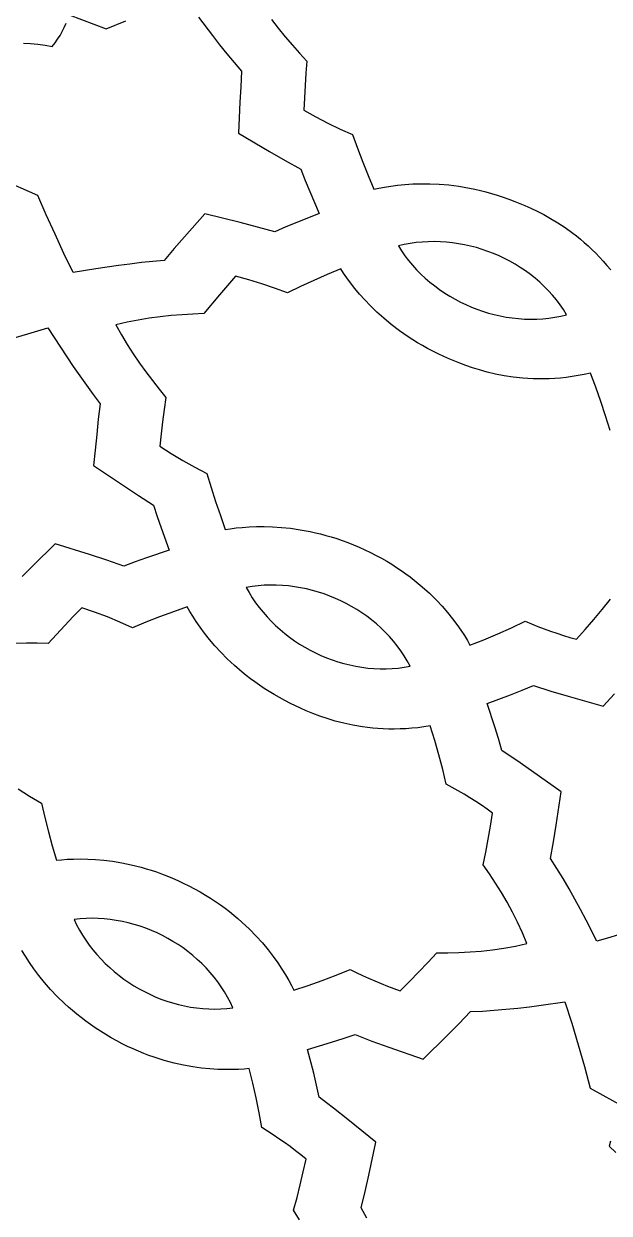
# Model space of a CAD drawing. Extents: x -550 to 550, y -550 to 550.
# Drawn here: x 358.2 to 397, y -221.1 to -142.3 of the extents above; entities that cross this region are included whole.
import ezdxf

# ---------------------------------------------------------------- set-up
doc = ezdxf.new("R2010")
doc.units = 0
doc.layers.add('LAYER_1', color=18, linetype='CONTINUOUS')
doc.layers.add('LAYER_10', color=4, linetype='CONTINUOUS')

msp = doc.modelspace()

# ---------------------------------------------------------------- linework, layer by layer
at = {"layer": 'LAYER_1'}
msp.add_lwpolyline([(0, 549.9999999999998, 0.4142135623730951), (-550, -4.34e-14, 0.4142135623730951), (0, -549.9999999999998, 0.4142135623730951), (550, -4.34e-14, 0.4142135623730951)], format="xyb", close=True, dxfattribs=at)
for points in [[(361.2192687988281, -141.6626434326172), (363.6829833984375, -142.6013031005859), (364.9732109246829, -142.0713296382772)], [(369.7963710172018, -141.8304017487907), (370.7161889548261, -143.0481374172347), (371.1849864725066, -143.6499668787671), (371.6614954838851, -144.2454703011335), (372.147055334801, -144.8334223413044), (372.6430053710938, -145.41259765625), (372.5805227146114, -146.4367024800378), (372.5303575132825, -147.4615620264895), (372.482271245742, -148.4865594439738), (372.426025390625, -149.5110778808594), (374.481910193853, -150.7295982064515), (375.5161454216379, -151.3278210252025), (376.5612182617188, -151.9065856933594), (376.8449369191396, -152.6433549318625), (377.1461911012136, -153.3733652436095), (377.7690124511719, -154.825569152832), (376.2985878359572, -155.4198591787792), (375.5678204693015, -155.7269012550732), (374.8447265625, -156.0510711669922), (373.6929547816238, -155.7295041985882), (372.5352479963468, -155.4293949567142), (370.2133178710938, -154.8536834716797), (368.8534170928569, -156.3841741396211), (368.1803222156841, -157.155281825008), (367.5221862792969, -157.9390106201172), (366.7635547939738, -158.0068103462588), (366.0061175890056, -158.0870768791279), (365.2497721771475, -158.1781205059553), (364.4944160711547, -158.2782515139715), (362.9862618277849, -158.4990168224933), (361.4808349609375, -158.7358551025391), (360.8758976622952, -157.4743507726508), (360.286626476271, -156.2053422363267), (359.7122604359002, -154.9294954065463), (359.1520385742188, -153.6474761962891), (356.7376708984375, -152.5868988037109)], [(358.1913030493068, -143.5422424851633), (358.6752281356415, -143.5761406116358), (359.1560484775284, -143.6254788381738), (359.6327476134856, -143.6898875650115), (360.1043090820312, -143.7689971923828), (360.2884006968665, -143.5339199738019), (360.4609074340405, -143.2887785486403), (360.6212329252073, -143.0345740199897), (360.7687808020212, -142.7723074909421), (360.902954696136, -142.5029800645893), (361.0231582392061, -142.2275928440229)], [(374.6224189591085, -141.9842128189011), (375.0689714770463, -142.5628157606166), (375.5276192275287, -143.1250365923319), (375.9972179393421, -143.6730683016705), (376.4766233412735, -144.2091038762557), (376.9646911621094, -144.7353363037109), (376.8958543850358, -145.5471684608954), (376.8384164991411, -146.3599662034313), (376.7922894676798, -147.1734868684214), (376.7573852539062, -147.9874877929688), (377.5451783650122, -148.4290285764129), (378.3469154911302, -148.8456913749689), (379.1613902452182, -149.2368702414114), (379.9873962402344, -149.6019592285156), (380.3173129561244, -150.5139977186283), (380.6587918754736, -151.4218861476422), (381.0143196813048, -152.3242796534697), (381.3863830566406, -153.2198333740234), (381.7215083236144, -153.1495710536519), (382.0965983625809, -153.080001958253), (382.5101934777888, -153.0144281617093), (382.9608339734871, -152.9561517379037), (383.4470601539246, -152.908474760719), (383.9674123233499, -152.8746993040379), (384.520430786012, -152.8581274417433), (385.1046558461596, -152.8620612477179), (385.7186278080416, -152.8898027958445), (386.3608869759069, -152.9446541600059), (387.0299736540042, -153.0299174140848), (387.3741211544676, -153.0849853979317), (387.7244281465823, -153.1488946319641), (388.0807121683794, -153.2220578754173), (388.4427907578901, -153.3048878875266), (388.8104814531454, -153.3977974275274), (389.1836017921764, -153.501199254655), (389.5619693130142, -153.6155061281448), (389.94540155369, -153.7411308072321), (390.3337160522348, -153.8784860511522), (390.7267303466797, -154.0279846191406), (391.3991204616455, -154.3042823756648), (391.7850130686952, -154.4760625675939), (392.1990813373399, -154.6734221818389), (392.6376082389925, -154.8987301283031), (393.0968767450659, -155.1543553168899), (393.5731698269727, -155.4426666575027), (394.0627704561261, -155.7660330600448), (394.5619616039387, -156.1268234344196), (394.8139920509087, -156.321992895389), (395.0670262418234, -156.5274066905304), (395.3205995481093, -156.7433609335817), (395.5742473411931, -156.9701517382808), (395.8275049925013, -157.2080752183655), (396.0799078734606, -157.4574274875739), (396.3309913554975, -157.7185046596438), (396.5802908100387, -157.9916028483132), (396.8273416085108, -158.2770181673201), (397.0716791223404, -158.5750467304022)], [(397.0304565429688, -169.2015075683594), (396.7373063484256, -168.2430126326067), (396.4226676141288, -167.2910913491809), (396.0868806196427, -166.3464182754419), (395.7302856445312, -165.40966796875), (395.3203959475542, -165.4984767694812), (394.9169607120251, -165.5743701810611), (394.520101747391, -165.6378791838949), (394.1299408630988, -165.6895347583875), (393.7465998685954, -165.7298678849441), (393.3702005733276, -165.7594095439698), (393.0008647867423, -165.7786907158695), (392.6387143182867, -165.7882423810485), (392.2838709774074, -165.7885955199118), (391.9364565735515, -165.7802811128644), (391.5965929161659, -165.7638301403115), (391.2644018146973, -165.7397735826582), (390.6235245172993, -165.6709676336706), (390.0147991569329, -165.5781111091421), (389.4392002091733, -165.4654518523135), (388.8977021495958, -165.3372377064253), (388.3912794537757, -165.1977165147184), (387.9209065972884, -165.0511361204332), (387.4875580557091, -164.9017443668106), (387.092208304613, -164.7537890970911), (386.4194030761719, -164.4791793823242), (386.0345384628376, -164.3098952012105), (385.6615268578813, -164.1352676855185), (385.3002103248684, -163.9557178665337), (384.9504309273649, -163.7716667755416), (384.6120307289361, -163.5835354438274), (384.284851793148, -163.3917449026767), (383.968736183566, -163.1967161833748), (383.663525963756, -162.9988703172071), (383.3690631972835, -162.7986283354591), (383.0851899477143, -162.5964112694162), (382.5485802535482, -162.1877360095872), (382.052433389783, -161.7762127880034), (381.5954858649442, -161.365209854948), (381.1764741875571, -160.9580954607043), (380.794134866147, -160.5582378555557), (380.4472044092394, -160.1690052897854), (380.1344193253595, -159.7937660136767), (379.8545161230328, -159.4358882775129), (379.6062313107846, -159.0987403315772), (379.3883013971401, -158.785690426153), (379.199462890625, -158.5001068115234), (378.3047991383112, -158.8730443858098), (377.417434081165, -159.2635038184292), (376.5380420469128, -159.6715719985722), (375.6672973632812, -160.0973358154297), (374.8244644814948, -159.7784251029711), (373.9715345175532, -159.4861948337511), (373.1097812645615, -159.2211231901361), (372.240478515625, -158.9836883544922), (371.1818571211924, -160.2148901410557), (370.1400451660156, -161.46044921875), (369.4206677347821, -161.4918270870162), (368.700547876461, -161.5362209447874), (367.9789420832071, -161.5959908676962), (367.2551068471751, -161.6734969313752), (366.5282986605196, -161.7710992114571), (365.7977740153954, -161.8911577835743), (365.062789403957, -162.0360327233595), (364.3226013183594, -162.2080841064453), (364.6857221468901, -162.8714592321959), (365.0657945495101, -163.5128559357389), (365.4615329277328, -164.1343946336198), (365.8716516830717, -164.7381957423843), (366.2948652170404, -165.3263796785778), (366.7298879311522, -165.9010668587458), (367.1754342269207, -166.4643776994339), (367.6302185058594, -167.0184326171875), (367.5108127377506, -167.8236855873946), (367.402726298492, -168.6306161287826), (367.3058926767843, -169.4389767344414), (367.2202453613281, -170.2485198974609), (367.9799611246364, -170.7362930723081), (368.7551012600594, -171.2000428248761), (369.5444906922106, -171.6390999919104), (370.3469543457031, -172.0527954101562), (370.6257037492192, -172.9869606463599), (370.9214624017452, -173.9160244613082), (371.2317553563283, -174.8404108539519), (371.5541076660156, -175.7605438232422), (371.8918233139718, -175.7107792128293), (372.2692806221253, -175.6638363253457), (372.6848275361963, -175.622947014387), (373.1368120019052, -175.5913431335492), (373.6235819649723, -175.5722565364279), (374.1434853711179, -175.5689190766189), (374.6948701660622, -175.5845626077181), (375.2760842955255, -175.6224189833211), (375.8854757052281, -175.6857200570237), (376.5213923408904, -175.7776976824218), (377.1821821482325, -175.9015837131111), (377.5213882243212, -175.9765023346886), (377.8661930729749, -176.0606100026873), (378.2163901874086, -176.1543106988067), (378.5717730608376, -176.2580084047463), (378.9321351864767, -176.3721071022055), (379.2972700575411, -176.4970107728838), (379.6669711672457, -176.6331233984806), (380.0410320088057, -176.7808489606955), (380.4192460754359, -176.940591441228), (380.8014068603516, -177.1127548217773), (381.1809446291122, -177.2950330069178), (381.5483100700458, -177.4825780796517), (381.9036730434527, -177.674959501401), (382.2472034096335, -177.8717467335877), (382.5790710288888, -178.0725092376337), (382.8994457615192, -178.2768164749609), (383.2084974678253, -178.4842379069913), (383.5063960081076, -178.6943429951469), (383.7933112426666, -178.9067012008496), (384.0694130318029, -179.1208819855214), (384.58985571501, -179.55298913746), (385.0690829401332, -179.9872201423382), (385.5084535895771, -180.4201306915319), (385.9093265457462, -180.8482764764165), (386.2730606910452, -181.2682131883676), (386.6010149078785, -181.676496518761), (386.8945480786506, -182.0696821589722), (387.1550190857662, -182.4443258003768), (387.3837868116297, -182.7969831343506), (387.5822101386457, -183.124209852269), (387.7516479492188, -183.4225616455078), (388.6813803235779, -183.0640908652011), (389.600713295848, -182.6787496430842), (390.5094921714636, -182.2688872676381), (391.4075622558594, -181.8368530273438), (391.8228109111213, -182.0121984020388), (392.2411730560249, -182.1805222338386), (392.662469627217, -182.3417319104978), (393.086521561345, -182.4957348197706), (393.5131497950558, -182.6424383494115), (393.9421752649965, -182.7817498871747), (394.3734189078143, -182.9135768208147), (394.8067016601562, -183.0378265380859), (395.381850360672, -182.3863594777588), (395.9480661326137, -181.7270059702734), (396.5051917703775, -181.0599539210107), (397.0530700683594, -180.3853912353516)], [(357.1439768246009, -163.2098989676845), (358.4796936804796, -162.8003496716792), (359.8212585449219, -162.4109649658203), (360.6489742798627, -163.6902580997397), (361.4921133700207, -164.9598467316124), (361.9229959553212, -165.5881443484507), (362.3619695178442, -166.2105868267805), (362.8104457703955, -166.8260311622697), (363.2698364257812, -167.4333343505859), (363.1486194099467, -168.4542260265691), (363.046304261503, -169.4773839717439), (362.9461818309405, -170.5008254559492), (362.83154296875, -171.5225677490234), (364.8100323138646, -172.8614393211715), (365.8062176156579, -173.5202361357201), (366.8143920898438, -174.1602478027344), (367.0519973888627, -174.9119173755446), (367.3075582187807, -175.6579043500937), (367.8394622802734, -177.143310546875), (366.3331310036103, -177.6471563378865), (365.5837870123924, -177.9092079060451), (364.8410339355469, -178.1887817382812), (363.7101093549164, -177.7986780680149), (362.5719723156183, -177.4296486434415), (360.2877197265625, -176.7156829833984), (358.8335143093562, -178.1594799665328), (358.1128990000742, -178.8876686408443)], [(357.8471927047848, -192.9416111824115), (358.6086802672444, -193.4269732147731), (359.3847351074219, -193.8878021240234), (359.606354217945, -194.8403304253966), (359.846962111698, -195.7884361835386), (360.1060826629808, -196.7316632969328), (360.3832397460938, -197.6695556640625), (360.7224442775815, -197.6375247120889), (361.1011645198257, -197.6112288380416), (361.5175517908251, -197.593736309183), (361.9697574085788, -197.5881153927758), (362.455932691086, -197.5974343560826), (362.9742289563455, -197.624761466366), (363.5227975223566, -197.6731649908886), (364.0997897071182, -197.7457131969129), (364.7033568286295, -197.8454743517017), (365.3316502048894, -197.9755167225174), (365.982821153897, -198.1389085766227), (366.3164080050558, -198.2340693934285), (366.6550209936513, -198.3387181812801), (366.9984290344332, -198.4532384735855), (367.3464010421515, -198.5780138037524), (367.6987059315559, -198.7134277051885), (368.0551126173965, -198.8598637113019), (368.415390014423, -199.0177053555003), (368.7793070373854, -199.1873361711915), (369.1466326010335, -199.3691396917833), (369.5171356201172, -199.5634994506836), (369.8857502798976, -199.7685631869668), (370.2418185547035, -199.97818063482), (370.5855428665608, -200.1919289146942), (370.9171256374955, -200.4093851470406), (371.236769289534, -200.6301264523101), (371.5446762447021, -200.8537299509538), (371.8410489250263, -201.0797727634228), (372.1260897525323, -201.3078320101681), (372.4000011492465, -201.5374848116408), (372.6629855371948, -201.7683082882919), (373.1569829748986, -202.2317757489337), (373.6097014418525, -202.6948513557018), (374.0227603142653, -203.1541520722048), (374.397778968346, -203.606294862051), (374.7363767803035, -204.047896688849), (375.0401731263465, -204.4755745162071), (375.310787382684, -204.8859453077338), (375.5498389255249, -205.2756260270376), (375.7589471310779, -205.6412336377268), (375.9397313755521, -205.9793851034099), (376.0938110351562, -206.2866973876953), (377.0371629530434, -205.9752303577914), (377.9734753345805, -205.6424372636775), (378.9019929199212, -205.2884896246389), (379.8219604492188, -204.9135589599609), (380.2260885754272, -205.1134698571141), (380.6337443220739, -205.3065573475042), (381.0447541916159, -205.4927195573387), (381.4589446865102, -205.6718546128248), (381.8761423092137, -205.8438606401697), (382.2961735621835, -206.0086357655807), (382.7188649478767, -206.1660781152649), (383.14404296875, -206.3160858154297), (383.7592859972322, -205.7013684665667), (384.366118209699, -205.0782330498252), (384.9643679408515, -204.4468534531418), (385.5538635253906, -203.8074035644531), (386.2891769227166, -203.8038775073562), (387.0259768520152, -203.7845308225491), (387.7651551926353, -203.7468893104198), (388.5076038239259, -203.6884787713561), (389.254214625236, -203.606825005746), (390.0058794759147, -203.4994538139773), (390.7634902553108, -203.3638909964379), (391.5279388427734, -203.1976623535156), (391.2309931798004, -202.4802907120896), (390.9125107079873, -201.7859760034923), (390.5740250076416, -201.11260943227), (390.2170696590703, -200.4580822029689), (389.8431782425804, -199.820285520135), (389.4538843384794, -199.1971105883145), (389.0507215270741, -198.5864486120536), (388.6352233886719, -197.9861907958984), (388.8075436106068, -197.130213367663), (388.9682413977127, -196.2718961922046), (389.1172763717045, -195.4114772036029), (389.2546081542969, -194.5491943359375), (388.8865971558594, -194.2876249009022), (388.5139548407627, -194.0323490899927), (388.1368611137998, -193.7834537871179), (387.7554958797638, -193.5410258761868), (387.3700390434478, -193.3051522411083), (386.9806705096448, -193.0759197657914), (386.5875701831479, -192.853415334145), (386.19091796875, -192.6377258300781), (385.9576876026763, -191.664446524381), (385.7025788521146, -190.6964114052321), (385.4258849601636, -189.7343194482133), (385.1278991699219, -188.7788696289062), (384.713018407507, -188.8426387441219), (384.3053699940308, -188.8939307239053), (383.9050432528677, -188.9332816222528), (383.5121275073924, -188.9612274931607), (383.1267120809796, -188.9783043906254), (382.7488862970037, -188.9850483686433), (382.3787394788393, -188.9819954812108), (382.0163609498612, -188.9696817823241), (381.6618400334438, -188.9486433259798), (381.3152660529618, -188.9194161661741), (380.9767283317897, -188.8825363569035), (380.6463161933022, -188.8385399521642), (380.0102259578791, -188.7313415722654), (379.4077099336894, -188.6021094584485), (378.8394827077296, -188.4551320426846), (378.3062588669967, -188.2946977569446), (377.8087529984873, -188.1250950331994), (377.3476796891982, -187.9506123034199), (376.9237535261262, -187.7755379995772), (376.5376890962679, -187.6041605536422), (375.8820037841797, -187.2896499633789), (375.5082708201732, -187.0977995896792), (375.1466798540923, -186.9013241374273), (374.7970484197282, -186.7006342311961), (374.4591940508715, -186.4961404955581), (374.1329342813131, -186.2882535550862), (373.8180866448438, -186.0773840343531), (373.5144686752546, -185.8639425579314), (373.2218979063363, -185.6483397503939), (372.9401918718796, -185.4309862363133), (372.6691681056756, -185.2122926402624), (372.1584375131885, -184.7725277005403), (371.6882463992019, -184.3323299278094), (371.2571350340426, -183.8949843186516), (370.8636436880373, -183.4637758696484), (370.5063126315129, -183.0419895773818), (370.1836821347961, -182.6329104384335), (369.8942924682138, -182.2398234493852), (369.6366839020928, -181.8660136068188), (369.4093967067599, -181.5147659073159), (369.210971152542, -181.1893653474585), (369.0399475097656, -180.8930969238281), (368.1227363062649, -181.2109448094892), (367.2117329504132, -181.5467204631734), (366.3075950529486, -181.9005329799975), (365.4109802246094, -182.2724914550781), (364.58852297204, -181.903666786498), (363.7543931530043, -181.5608675624715), (362.9098346407673, -181.2446413931469), (362.0560913085938, -180.9555358886719), (361.4887498270831, -181.5336062229646), (360.9294869850509, -182.1196064644112), (360.3785336290088, -182.7134227973826), (359.8361206054688, -183.31494140625), (359.115325225115, -183.303099640126), (358.3930033264468, -183.3040658647113), (357.6682626903822, -183.3201725577013)], [(397.581324199364, -202.6093343145484), (396.8716315165865, -202.8295640310633), (396.1590881347656, -203.0399475097656), (395.445578983201, -201.6382792539904), (395.0779632074725, -200.9426636408527), (394.7013910030275, -200.2519130004387), (394.3145756483019, -199.5670668049161), (393.916230421731, -198.8891645264528), (393.5050686017508, -198.2192456372165), (393.0798034667969, -197.558349609375), (393.2767460587501, -196.4588801406888), (393.4535824937846, -195.3558566308841), (393.7870178222656, -193.1463928222656), (391.8371915359801, -191.7518658600182), (390.8531082555801, -191.0679394444698), (390.3561015998562, -190.7333991323006), (389.8547668457031, -190.4053649902344), (389.6374706704118, -189.6189212103957), (389.39968077725, -188.8381559465668), (388.8973541259766, -187.2842102050781), (390.4397067387519, -186.7149799641607), (391.2056335602412, -186.4175703172984), (391.9634094238281, -186.1006317138672), (393.1061883758603, -186.4691388529114), (394.256769645454, -186.8132140191591), (396.5673522949219, -187.4704284667969), (397.3267868987359, -186.6562968300012)], [(376.4671330938845, -221.4895117648734), (376.0831909179688, -220.8645629882812), (376.3086139144355, -220.0217304939261), (376.5225598379062, -219.1758283015872), (376.7249664430097, -218.3270911515699), (376.915771484375, -217.4757537841797), (376.5641896756443, -217.1927036380936), (376.2076064020287, -216.9156601619066), (375.8461960092016, -216.6447213136857), (375.4801328428367, -216.3799850514977), (375.1095912486073, -216.1215493334096), (374.7347455721873, -215.8695121174883), (374.3557701592499, -215.6239713618008), (373.9728393554688, -215.3850250244141), (373.8002320706836, -214.4006954267117), (373.6054384919578, -213.4202578280814), (373.3887179035813, -212.4444282538871), (373.1503295898438, -211.4739227294922), (372.8091706346892, -211.5055585084919), (372.4278000088298, -211.5306165338964), (372.0082472003854, -211.545953264657), (371.5525416974759, -211.5484251597254), (371.0627129882213, -211.5348886780531), (370.5407905607412, -211.5022002785914), (369.9888039031558, -211.4472164202921), (369.4087825035849, -211.3667935621066), (368.8027558501482, -211.2577881629864), (368.1727534309657, -211.1170566818831), (367.8493955242572, -211.0338113040102), (367.5208047341573, -210.9414555777482), (367.1872347466808, -210.8395965604662), (366.8489392478428, -210.7278413095331), (366.5061719236583, -210.6057968823179), (366.1591864601421, -210.4730703361895), (365.8082365433094, -210.3292687285169), (365.4535758591751, -210.1739991166688), (365.0954580937542, -210.0068685580144), (364.7341369330618, -209.8274841099226), (364.3698660631127, -209.6354528297622), (364.0028991699219, -209.4303817749023), (363.6416087485961, -209.2167053894553), (363.2927061056782, -208.9991360333735), (362.9559849509185, -208.7780725569501), (362.6312389940679, -208.5539138104783), (362.3182619448768, -208.3270586442512), (362.0168475130958, -208.0979059085621), (361.7267894084755, -207.8668544537041), (361.4478813407664, -207.6343031299704), (361.1799170197191, -207.4006507876543), (360.9226901550843, -207.1662962770489), (360.4396236340542, -206.697076152143), (359.9970314556807, -206.2298335575983), (359.5932632979683, -205.7677592957602), (359.2266688389218, -205.3140441689745), (358.8955977565456, -204.8718789795865), (358.5983997288444, -204.4444545299417), (358.3334244338229, -204.0349616223858), (358.0990215494855, -203.6465910592642)], [(380.936953318169, -221.3943041725038), (380.551513671875, -220.7067718505859), (380.8167237600636, -219.6227141601207), (381.0619805101396, -218.5338236216352), (381.5324401855469, -216.3513488769531), (379.6704896278877, -214.84321405105), (378.7295376159051, -214.1019413254285), (378.2536592024394, -213.7384200169299), (377.7730712890625, -213.3811340332031), (377.6047727937591, -212.5840153658961), (377.4156575694259, -211.7913088710936), (377.0102386474609, -210.2118377685547), (378.586972511232, -209.7376150966824), (379.3708922372041, -209.4874446645198), (380.1478881835938, -209.2173156738281), (381.2633118285103, -209.6520993388071), (382.3880770609213, -210.0627129241458), (384.6490478515625, -210.8530731201172), (386.2360413246622, -209.2933461476052), (387.0221829004508, -208.5062582067278), (387.7935791015625, -207.7049102783203), (388.5766028363744, -207.6690961313407), (389.3587436136819, -207.6163229076043), (390.1399720838056, -207.5486360938373), (390.9202588970661, -207.4680811767661), (391.6995747037843, -207.3767036431166), (392.4778901542806, -207.2765489796151), (394.0314025878906, -207.0580902099609), (394.4943200456728, -208.4757791489483), (394.9293133619503, -209.9025858383848), (395.3361658053582, -211.3376714470078), (395.7146606445312, -212.7801971435547), (398.0228881835938, -214.0550537109375)], [(397.04849268735, -216.2842224655843), (396.9624938964844, -216.6209716796875), (397.4143838430567, -217.0394487720795)]]:
    msp.add_lwpolyline(points, dxfattribs=at)
for points in [[(387.8487548828125, -161.0280303955078), (388.217049322485, -161.1751514614274), (388.593363018569, -161.3083427822487), (388.9767060105586, -161.4272980065595), (389.3660883379481, -161.5317107829475), (389.7605200402317, -161.6212747600005), (390.1590111569035, -161.6956835863061), (390.560571727458, -161.7546309104521), (390.9642117913892, -161.7978103810262), (391.3689413881914, -161.8249156466161), (391.7737705573589, -161.8356403558096), (392.1777093383859, -161.8296781571945), (392.5797677707665, -161.8067226993583), (392.9789558939951, -161.7664676308889), (393.3742837475659, -161.708606600374), (393.7647613709731, -161.6328332564013), (394.1493988037109, -161.5388412475586), (393.9426333503042, -161.2021662931254), (393.7188077588398, -160.8744051750191), (393.4788535968369, -160.5560305346592), (393.2237024318146, -160.247515013465), (392.9542858312917, -159.9493312528562), (392.6715353627876, -159.6619518942522), (392.3763825938212, -159.3858495790725), (392.0697590919116, -159.1214969487365), (391.752596424578, -158.8693666446638), (391.4258261593392, -158.6299313082738), (391.0903798637145, -158.4036635809859), (390.7471891052229, -158.1910361042198), (390.3971854513835, -157.9925215193948), (390.0413004697152, -157.8085924679305), (389.6804657277373, -157.6397215912463), (389.3156127929688, -157.4863815307617), (388.9461712954196, -157.3424845583386), (388.5691595201713, -157.21226853964), (388.1855040183356, -157.0960009943105), (387.7961313410242, -156.9939494419949), (387.4019680393488, -156.9063814023376), (387.0039406644212, -156.8335643949833), (386.6029757673532, -156.7757659395766), (386.1999998992565, -156.7332535557622), (385.7959396112428, -156.7062947631846), (385.3917214544239, -156.6951570814886), (384.9882719799115, -156.7001080303186), (384.5865177388175, -156.7214151293194), (384.1873852822536, -156.7593458981355), (383.7918011613314, -156.8141678564115), (383.4006919271627, -156.8861485237921), (383.0149841308594, -156.9755554199219), (383.2257303695361, -157.3097310996728), (383.4526670420569, -157.6352473996982), (383.6949351821212, -157.9516485872599), (383.9516758234291, -158.2584789296197), (384.2220299996802, -158.5552826940395), (384.5051387445741, -158.8416041477811), (384.8001430918107, -159.1169875581065), (385.1061840750896, -159.3809771922774), (385.4224027281106, -159.6331173175557), (385.7479400845734, -159.8729522012034), (386.0819371781777, -160.1000261104821), (386.4235350426232, -160.3138833126538), (386.7718747116097, -160.5140680749804), (387.1260972188369, -160.7001246647237), (387.4853435980046, -160.8715973491456)], [(377.5252380371094, -183.9350509643555), (377.8843894302893, -184.1040552951928), (378.2523694401988, -184.2596184754754), (378.6282105343158, -184.4013800060643), (379.0109451801178, -184.5289793878206), (379.3996058450825, -184.6420561216052), (379.7932249966876, -184.740249708279), (380.1908351024108, -184.823199648703), (380.5914686297297, -184.8905454437382), (380.9941580461219, -184.9419265942456), (381.3979358190653, -184.9769826010861), (381.8018344160373, -184.9953529651208), (382.2048863045158, -184.9966771872105), (382.6061239519782, -184.9805947682163), (383.0045798259025, -184.9467452089992), (383.3992863937661, -184.89476801042), (383.7892761230469, -184.8243026733398), (383.6035399821923, -184.4759701038564), (383.4001892744503, -184.1355286939272), (383.1801308092272, -183.8035044376755), (382.9442713959291, -183.480423329224), (382.6935178439622, -183.1668113626959), (382.4287769627327, -182.863194532214), (382.1509555616468, -182.5700988319014), (381.8609604501106, -182.2880502558809), (381.5596984375302, -182.0175747982756), (381.248076333312, -181.7591984532085), (380.927000946862, -181.5134472148023), (380.5973790875863, -181.2808470771803), (380.2601175648913, -181.0619240344653), (379.9161231881831, -180.8572040807803), (379.5663027668678, -180.6672132102483), (379.2115631103516, -180.4924774169922), (378.8510832715413, -180.3265956563724), (378.4822338108659, -180.1739375190346), (378.1059218603947, -180.034820873565), (377.7230545521971, -179.9095635885499), (377.3345390183426, -179.7984835325756), (376.9412823909004, -179.7018985742283), (376.5441918019399, -179.6201265820943), (376.1441743835304, -179.5534854247598), (375.7421372677412, -179.5022929708112), (375.3389875866418, -179.4668670888345), (374.9356324723016, -179.4475256474162), (374.5329790567897, -179.4445865151425), (374.1319344721757, -179.4583675605997), (373.7334058505288, -179.4891866523739), (373.3383003239185, -179.5373616590515), (372.9475250244141, -179.6032104492188), (373.1374216202814, -179.9492739793202), (373.3440404544826, -180.2876512001686), (373.5665470607297, -180.6178370780924), (373.8041069727349, -180.9393265794199), (374.0558857242101, -181.2516146704795), (374.3210488488675, -181.5541963175994), (374.598761880419, -181.846566487108), (374.8881903525768, -182.1282201453338), (375.1884997990528, -182.398652258605), (375.4988557535592, -182.6573577932498), (375.818423749808, -182.9038317155969), (376.1463693215112, -183.1375689919743), (376.4818580023808, -183.3580645887106), (376.824055326129, -183.5648134721339), (377.1721268264679, -183.7573106085728)], [(365.8535461425781, -206.1855773925781), (366.2022371730475, -206.3759387571965), (366.5605421577827, -206.5533880708344), (366.9275182873034, -206.7175126007545), (367.3022227521294, -206.8678996142194), (367.6837127427801, -207.0041363784918), (368.0710454497754, -207.125810160834), (368.463278063635, -207.2325082285089), (368.8594677748783, -207.323817848779), (369.2586717740253, -207.3993262889069), (369.6599472515956, -207.4586208161552), (370.0623513981088, -207.5012886977865), (370.4649414040846, -207.5269172010634), (370.8667744600428, -207.5350935932485), (371.2669077565029, -207.5254051416043), (371.6643984839847, -207.4974391133936), (372.0583038330078, -207.4507827758789), (371.8942230215667, -207.0921126911893), (371.7120401845492, -206.7402742407345), (371.5126337737852, -206.3958457376604), (371.296882241105, -206.0594054951126), (371.0656640383388, -205.7315318262368), (370.8198576173166, -205.4128030441786), (370.5603414298689, -205.1037974620839), (370.2879939278256, -204.8050933930983), (370.003693563017, -204.5172691503674), (369.7083187872734, -204.2409030470371), (369.4027480524248, -203.9765733962531), (369.0878598103014, -203.7248585111608), (368.7645325127335, -203.4863367049062), (368.4336446115511, -203.2615862906349), (368.0960745585846, -203.0511855814926), (367.7527008056641, -202.855712890625), (367.4024877537962, -202.6684061761511), (367.0431335282035, -202.4938172205659), (366.675523114576, -202.332313128532), (366.3005414986036, -202.1842610047119), (365.9190736659766, -202.0500279537681), (365.532004602385, -201.9299810803632), (365.1402192935188, -201.8244874891599), (364.7446027250682, -201.7339142848206), (364.3460398827233, -201.6586285720078), (363.9454157521741, -201.5989974553843), (363.5436153191107, -201.5553880396125), (363.1415235692234, -201.5281674293549), (362.7400254882019, -201.5177027292742), (362.3400060617365, -201.5243610440329), (361.9423502755174, -201.5485094782936), (361.5479431152344, -201.5905151367188), (361.7163087958084, -201.9471752053989), (361.9018732445937, -202.2971550645812), (362.1038291400776, -202.6399013683668), (362.3213691607469, -202.9748607708572), (362.553685985089, -203.3014799261535), (362.7999722915911, -203.619205488357), (363.0594207587403, -203.9274841115691), (363.3312240650235, -204.2257624498911), (363.6145748889281, -204.5134871574243), (363.9086659089413, -204.79010488827), (364.21268980355, -205.0550622965293), (364.5258392512416, -205.3078060363038), (364.847306930503, -205.5477827616946), (365.1762855198215, -205.774439126803), (365.5119676976841, -205.9872217857305)]]:
    msp.add_lwpolyline(points, close=True, dxfattribs=at)
at = {"layer": 'LAYER_10'}
msp.add_lwpolyline([(-485, 0, 0.4142135623730952), (0, -484.9999999999998, 0.4142135623730952), (485, 0, 0.4142135623730954), (0, 484.9999999999998, 0.4142135623730952)], format="xyb", close=True, dxfattribs=at)

doc.saveas('drawing.dxf')
